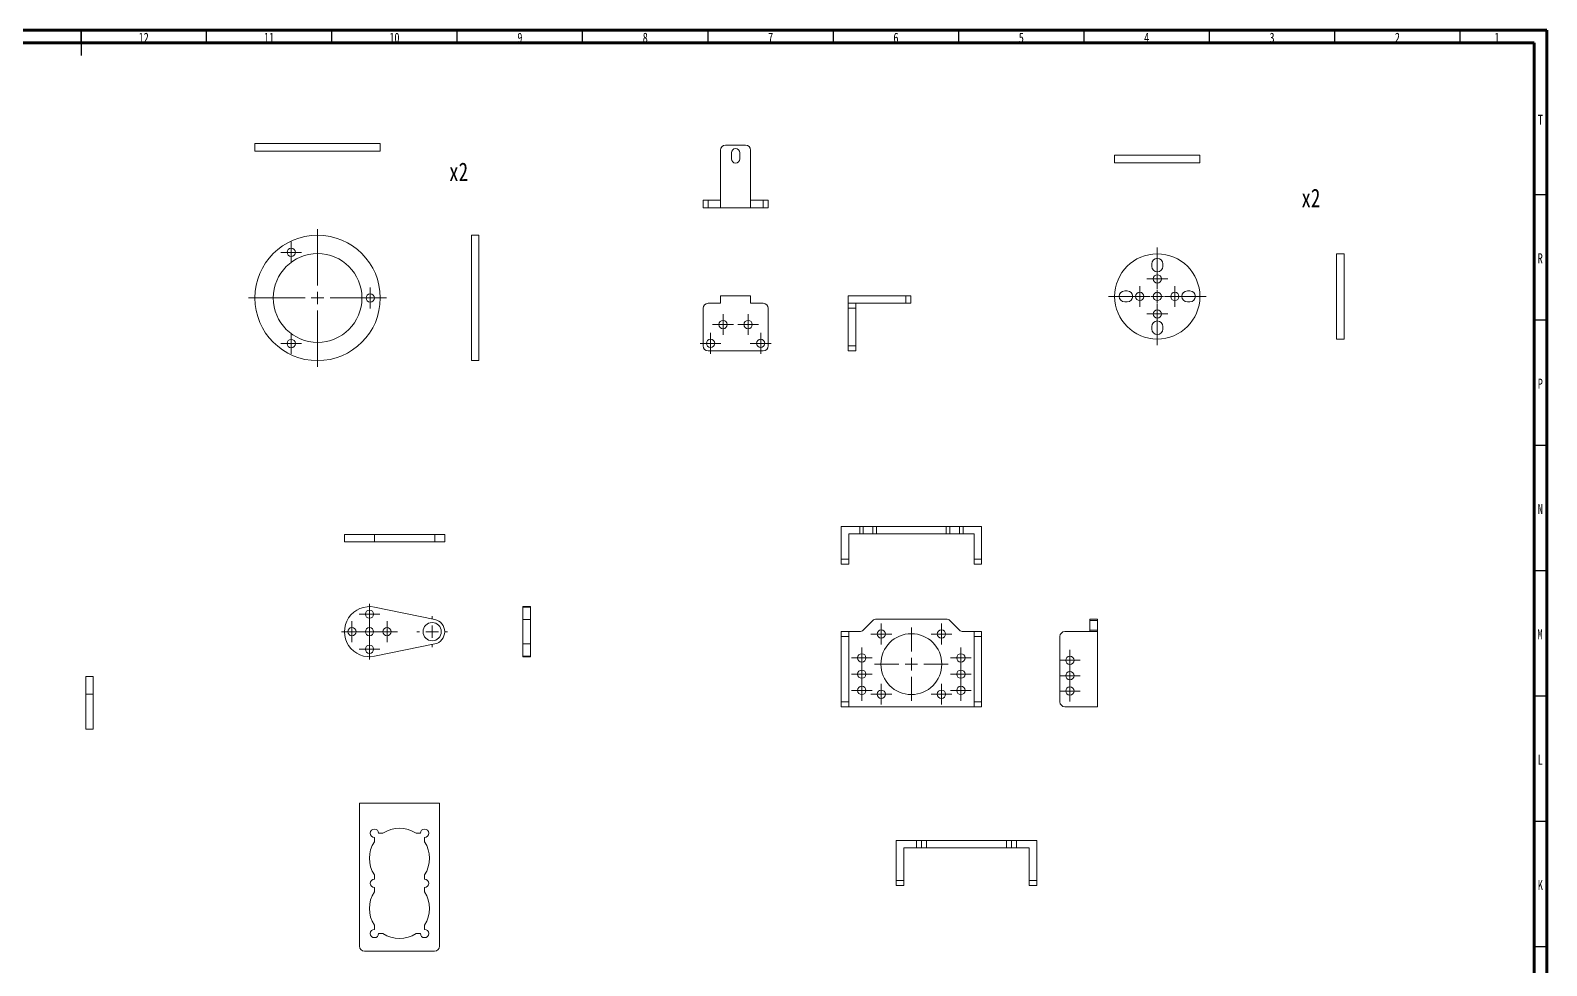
# Model space of a CAD drawing. Header units: millimetres. Extents: x 15 to 1184, y 5 to 836.
# Drawn here: x 579 to 1184, y 463 to 836 of the extents above; entities that cross this region are included whole.
import ezdxf

# ---------------------------------------------------------------- set-up
doc = ezdxf.new("R2010")
doc.units = ezdxf.units.MM
doc.styles.add('SLDTEXTSTYLE0', font='TXT', dxfattribs={"width": 0.75})

# ---------------------------------------------------------------- blocks, each defined once
blk = doc.blocks.new('SW_CENTERMARKSYMBOL_27')
at = {"color": 0, "linetype": 'Continuous', "lineweight": 0}
for p, q in [((-2.5, 0), (-4.15, 0)), ((0, 0), (-2.5, 0)), ((0, 2.5), (0, 4.15)), ((0, 0), (0, 2.5)), ((0, 0), (0, -2.5)), ((0, 0), (2.5, 0)), ((2.5, 0), (4.15, 0)), ((0, -2.5), (0, -4.15))]:
    blk.add_line(p, q, dxfattribs=at)
blk = doc.blocks.new('SW_CENTERMARKSYMBOL_28')
at = {"color": 0, "linetype": 'Continuous', "lineweight": 0}
for p, q in [((0, 5), (0, 27.5)), ((-5, 0), (-27.5, 0)), ((0, 0), (-2.5, 0)), ((0, 0), (0, 2.5)), ((0, 0), (0, -2.5)), ((0, 0), (2.5, 0)), ((5, 0), (27.5, 0)), ((0, -5), (0, -27.5))]:
    blk.add_line(p, q, dxfattribs=at)
blk = doc.blocks.new('SW_CENTERMARKSYMBOL_29')
at = {"color": 0, "linetype": 'Continuous', "lineweight": 0}
for p, q in [((-2.5, 0), (-4.15, 0)), ((0, 0), (-2.5, 0)), ((0, 2.5), (0, 4.15)), ((0, 0), (0, 2.5)), ((0, 0), (0, -2.5)), ((0, 0), (2.5, 0)), ((2.5, 0), (4.15, 0)), ((0, -2.5), (0, -4.15))]:
    blk.add_line(p, q, dxfattribs=at)
blk = doc.blocks.new('SW_CENTERMARKSYMBOL_30')
at = {"color": 0, "linetype": 'Continuous', "lineweight": 0}
for p, q in [((-2.5, 0), (-4.15, 0)), ((0, 0), (-2.5, 0)), ((0, 2.5), (0, 4.15)), ((0, 0), (0, 2.5)), ((0, 0), (0, -2.5)), ((0, 0), (2.5, 0)), ((2.5, 0), (4.15, 0)), ((0, -2.5), (0, -4.15))]:
    blk.add_line(p, q, dxfattribs=at)
blk = doc.blocks.new('SW_CENTERMARKSYMBOL_31')
at = {"color": 0, "linetype": 'Continuous', "lineweight": 0}
for p, q in [((-2.5, 0), (-4.15, 0)), ((0, 0), (-2.5, 0)), ((0, 2.5), (0, 4.15)), ((0, 0), (0, 2.5)), ((0, 0), (0, -2.5)), ((0, 0), (2.5, 0)), ((2.5, 0), (4.15, 0)), ((0, -2.5), (0, -4.15))]:
    blk.add_line(p, q, dxfattribs=at)
blk = doc.blocks.new('SW_CENTERMARKSYMBOL_32')
at = {"color": 0, "linetype": 'Continuous', "lineweight": 0}
for p, q in [((-2.5, 0), (-4.15, 0)), ((0, 0), (-2.5, 0)), ((0, 2.5), (0, 4.15)), ((0, 0), (0, 2.5)), ((0, 0), (0, -2.5)), ((0, 0), (2.5, 0)), ((2.5, 0), (4.15, 0)), ((0, -2.5), (0, -4.15))]:
    blk.add_line(p, q, dxfattribs=at)
blk = doc.blocks.new('SW_CENTERMARKSYMBOL_33')
at = {"color": 0, "linetype": 'Continuous', "lineweight": 0}
for p, q in [((-2.5, 0), (-4.15, 0)), ((0, 0), (-2.5, 0)), ((0, 2.5), (0, 4.15)), ((0, 0), (0, 2.5)), ((0, 0), (0, -2.5)), ((0, 0), (2.5, 0)), ((2.5, 0), (4.15, 0)), ((0, -2.5), (0, -4.15))]:
    blk.add_line(p, q, dxfattribs=at)
blk = doc.blocks.new('SW_CENTERMARKSYMBOL_34')
at = {"color": 0, "linetype": 'Continuous', "lineweight": 0}
for p, q in [((-2.5, 0), (-4.15, 0)), ((0, 0), (-2.5, 0)), ((0, 2.5), (0, 4.15)), ((0, 0), (0, 2.5)), ((0, 0), (0, -2.5)), ((0, 0), (2.5, 0)), ((2.5, 0), (4.15, 0)), ((0, -2.5), (0, -4.15))]:
    blk.add_line(p, q, dxfattribs=at)
blk = doc.blocks.new('SW_CENTERMARKSYMBOL_37')
at = {"color": 0, "linetype": 'Continuous', "lineweight": 0}
for p, q in [((0, 5), (0, 6.15)), ((-5, 0), (-6.15, 0)), ((0, 0), (-2.5, 0)), ((0, 0), (0, 2.5)), ((0, 0), (0, -2.5)), ((0, 0), (2.5, 0)), ((5, 0), (6.15, 0)), ((0, -5), (0, -6.15))]:
    blk.add_line(p, q, dxfattribs=at)
blk = doc.blocks.new('SW_CENTERMARKSYMBOL_38')
at = {"color": 0, "linetype": 'Continuous', "lineweight": 0}
for p, q in [((-2.5, 0), (-4.15, 0)), ((0, 0), (-2.5, 0)), ((0, 2.5), (0, 4.15)), ((0, 0), (0, 2.5)), ((0, 0), (0, -2.5)), ((0, 0), (2.5, 0)), ((2.5, 0), (4.15, 0)), ((0, -2.5), (0, -4.15))]:
    blk.add_line(p, q, dxfattribs=at)
blk = doc.blocks.new('SW_CENTERMARKSYMBOL_39')
at = {"color": 0, "linetype": 'Continuous', "lineweight": 0}
for p, q in [((-2.5, 0), (-4.15, 0)), ((0, 0), (-2.5, 0)), ((0, 2.5), (0, 4.15)), ((0, 0), (0, 2.5)), ((0, 0), (0, -2.5)), ((0, 0), (2.5, 0)), ((2.5, 0), (4.15, 0)), ((0, -2.5), (0, -4.15))]:
    blk.add_line(p, q, dxfattribs=at)
blk = doc.blocks.new('SW_CENTERMARKSYMBOL_40')
at = {"color": 0, "linetype": 'Continuous', "lineweight": 0}
for p, q in [((-2.5, 0), (-4.15, 0)), ((0, 0), (-2.5, 0)), ((0, 2.5), (0, 4.15)), ((0, 0), (0, 2.5)), ((0, 0), (0, -2.5)), ((0, 0), (2.5, 0)), ((2.5, 0), (4.15, 0)), ((0, -2.5), (0, -4.15))]:
    blk.add_line(p, q, dxfattribs=at)
blk = doc.blocks.new('SW_CENTERMARKSYMBOL_41')
at = {"color": 0, "linetype": 'Continuous', "lineweight": 0}
for p, q in [((-2.5, 0), (-4.15, 0)), ((0, 0), (-2.5, 0)), ((0, 2.5), (0, 4.15)), ((0, 0), (0, 2.5)), ((0, 0), (0, -2.5)), ((0, 0), (2.5, 0)), ((2.5, 0), (4.15, 0)), ((0, -2.5), (0, -4.15))]:
    blk.add_line(p, q, dxfattribs=at)
blk = doc.blocks.new('SW_CENTERMARKSYMBOL_42')
at = {"color": 0, "linetype": 'Continuous', "lineweight": 0}
for p, q in [((-2.5, 0), (-4.15, 0)), ((0, 0), (-2.5, 0)), ((0, 2.5), (0, 4.15)), ((0, 0), (0, 2.5)), ((0, 0), (0, -2.5)), ((0, 0), (2.5, 0)), ((2.5, 0), (4.15, 0)), ((0, -2.5), (0, -4.15))]:
    blk.add_line(p, q, dxfattribs=at)
blk = doc.blocks.new('SW_CENTERMARKSYMBOL_43')
at = {"color": 0, "linetype": 'Continuous', "lineweight": 0}
for p, q in [((-2.5, 0), (-4.15, 0)), ((0, 0), (-2.5, 0)), ((0, 2.5), (0, 4.15)), ((0, 0), (0, 2.5)), ((0, 0), (0, -2.5)), ((0, 0), (2.5, 0)), ((2.5, 0), (4.15, 0)), ((0, -2.5), (0, -4.15))]:
    blk.add_line(p, q, dxfattribs=at)
blk = doc.blocks.new('SW_CENTERMARKSYMBOL_44')
at = {"color": 0, "linetype": 'Continuous', "lineweight": 0}
for p, q in [((-2.5, 0), (-4.15, 0)), ((0, 0), (-2.5, 0)), ((0, 2.5), (0, 4.15)), ((0, 0), (0, 2.5)), ((0, 0), (0, -2.5)), ((0, 0), (2.5, 0)), ((2.5, 0), (4.15, 0)), ((0, -2.5), (0, -4.15))]:
    blk.add_line(p, q, dxfattribs=at)
blk = doc.blocks.new('SW_CENTERMARKSYMBOL_45')
at = {"color": 0, "linetype": 'Continuous', "lineweight": 0}
for p, q in [((-2.5, 0), (-4.15, 0)), ((0, 0), (-2.5, 0)), ((0, 2.5), (0, 4.15)), ((0, 0), (0, 2.5)), ((0, 0), (0, -2.5)), ((0, 0), (2.5, 0)), ((2.5, 0), (4.15, 0)), ((0, -2.5), (0, -4.15))]:
    blk.add_line(p, q, dxfattribs=at)
blk = doc.blocks.new('SW_CENTERMARKSYMBOL_46')
at = {"color": 0, "linetype": 'Continuous', "lineweight": 0}
for p, q in [((-2.5, 0), (-4.15, 0)), ((0, 0), (-2.5, 0)), ((0, 2.5), (0, 4.15)), ((0, 0), (0, 2.5)), ((0, 0), (0, -2.5)), ((0, 0), (2.5, 0)), ((2.5, 0), (4.15, 0)), ((0, -2.5), (0, -4.15))]:
    blk.add_line(p, q, dxfattribs=at)
blk = doc.blocks.new('SW_CENTERMARKSYMBOL_47')
at = {"color": 0, "linetype": 'Continuous', "lineweight": 0}
for p, q in [((-2.5, 0), (-4.15, 0)), ((0, 0), (-2.5, 0)), ((0, 2.5), (0, 4.15)), ((0, 0), (0, 2.5)), ((0, 0), (0, -2.5)), ((0, 0), (2.5, 0)), ((2.5, 0), (4.15, 0)), ((0, -2.5), (0, -4.15))]:
    blk.add_line(p, q, dxfattribs=at)
blk = doc.blocks.new('SW_CENTERMARKSYMBOL_48')
at = {"color": 0, "linetype": 'Continuous', "lineweight": 0}
for p, q in [((-2.5, 0), (-4.15, 0)), ((0, 0), (-2.5, 0)), ((0, 2.5), (0, 4.15)), ((0, 0), (0, 2.5)), ((0, 0), (0, -2.5)), ((0, 0), (2.5, 0)), ((2.5, 0), (4.15, 0)), ((0, -2.5), (0, -4.15))]:
    blk.add_line(p, q, dxfattribs=at)
blk = doc.blocks.new('SW_CENTERMARKSYMBOL_49')
at = {"color": 0, "linetype": 'Continuous', "lineweight": 0}
for p, q in [((-2.5, 0), (-4.15, 0)), ((0, 0), (-2.5, 0)), ((0, 2.5), (0, 4.15)), ((0, 0), (0, 2.5)), ((0, 0), (0, -2.5)), ((0, 0), (2.5, 0)), ((2.5, 0), (4.15, 0)), ((0, -2.5), (0, -4.15))]:
    blk.add_line(p, q, dxfattribs=at)
blk = doc.blocks.new('SW_CENTERMARKSYMBOL_50')
at = {"color": 0, "linetype": 'Continuous', "lineweight": 0}
for p, q in [((-2.5, 0), (-4.15, 0)), ((0, 0), (-2.5, 0)), ((0, 2.5), (0, 4.15)), ((0, 0), (0, 2.5)), ((0, 0), (0, -2.5)), ((0, 0), (2.5, 0)), ((2.5, 0), (4.15, 0)), ((0, -2.5), (0, -4.15))]:
    blk.add_line(p, q, dxfattribs=at)
blk = doc.blocks.new('SW_CENTERMARKSYMBOL_51')
at = {"color": 0, "linetype": 'Continuous', "lineweight": 0}
for p, q in [((-2.5, 0), (-4.15, 0)), ((0, 0), (-2.5, 0)), ((0, 2.5), (0, 4.15)), ((0, 0), (0, 2.5)), ((0, 0), (0, -2.5)), ((0, 0), (2.5, 0)), ((2.5, 0), (4.15, 0)), ((0, -2.5), (0, -4.15))]:
    blk.add_line(p, q, dxfattribs=at)
blk = doc.blocks.new('SW_CENTERMARKSYMBOL_52')
at = {"color": 0, "linetype": 'Continuous', "lineweight": 0}
for p, q in [((-2.5, 0), (-4.15, 0)), ((0, 0), (-2.5, 0)), ((0, 2.5), (0, 4.15)), ((0, 0), (0, 2.5)), ((0, 0), (0, -2.5)), ((0, 0), (2.5, 0)), ((2.5, 0), (4.15, 0)), ((0, -2.5), (0, -4.15))]:
    blk.add_line(p, q, dxfattribs=at)
blk = doc.blocks.new('SW_CENTERMARKSYMBOL_53')
at = {"color": 0, "linetype": 'Continuous', "lineweight": 0}
for p, q in [((0, 5), (0, 14.65)), ((-5, 0), (-14.65, 0)), ((0, 0), (-2.5, 0)), ((0, 0), (0, 2.5)), ((0, 0), (0, -2.5)), ((0, 0), (2.5, 0)), ((5, 0), (14.65, 0)), ((0, -5), (0, -14.65))]:
    blk.add_line(p, q, dxfattribs=at)
blk = doc.blocks.new('SW_CENTERMARKSYMBOL_54')
at = {"color": 0, "linetype": 'Continuous', "lineweight": 0}
for p, q in [((-2.5, 0), (-4.15, 0)), ((0, 0), (-2.5, 0)), ((0, 2.5), (0, 4.15)), ((0, 0), (0, 2.5)), ((0, 0), (0, -2.5)), ((0, 0), (2.5, 0)), ((2.5, 0), (4.15, 0)), ((0, -2.5), (0, -4.15))]:
    blk.add_line(p, q, dxfattribs=at)
blk = doc.blocks.new('SW_CENTERMARKSYMBOL_55')
at = {"color": 0, "linetype": 'Continuous', "lineweight": 0}
for p, q in [((-2.5, 0), (-4.15, 0)), ((0, 0), (-2.5, 0)), ((0, 2.5), (0, 4.15)), ((0, 0), (0, 2.5)), ((0, 0), (0, -2.5)), ((0, 0), (2.5, 0)), ((2.5, 0), (4.15, 0)), ((0, -2.5), (0, -4.15))]:
    blk.add_line(p, q, dxfattribs=at)
blk = doc.blocks.new('SW_CENTERMARKSYMBOL_56')
at = {"color": 0, "linetype": 'Continuous', "lineweight": 0}
for p, q in [((-2.5, 0), (-4.15, 0)), ((0, 0), (-2.5, 0)), ((0, 2.5), (0, 4.15)), ((0, 0), (0, 2.5)), ((0, 0), (0, -2.5)), ((0, 0), (2.5, 0)), ((2.5, 0), (4.15, 0)), ((0, -2.5), (0, -4.15))]:
    blk.add_line(p, q, dxfattribs=at)
blk = doc.blocks.new('SW_CENTERMARKSYMBOL_103')
at = {"color": 0, "linetype": 'Continuous', "lineweight": 0}
for p, q in [((0, 5), (0, 19.5)), ((-5, 0), (-19.5, 0)), ((0, 0), (-2.5, 0)), ((0, 0), (0, 2.5)), ((0, 0), (0, -2.5)), ((0, 0), (2.5, 0)), ((5, 0), (19.5, 0)), ((0, -5), (0, -19.5))]:
    blk.add_line(p, q, dxfattribs=at)
blk = doc.blocks.new('SW_CENTERMARKSYMBOL_104')
at = {"color": 0, "linetype": 'Continuous', "lineweight": 0}
for p, q in [((-2.5, 0), (-4.15, 0)), ((0, 0), (-2.5, 0)), ((0, 2.5), (0, 4.15)), ((0, 0), (0, 2.5)), ((0, 0), (0, -2.5)), ((0, 0), (2.5, 0)), ((2.5, 0), (4.15, 0)), ((0, -2.5), (0, -4.15))]:
    blk.add_line(p, q, dxfattribs=at)
blk = doc.blocks.new('SW_CENTERMARKSYMBOL_105')
at = {"color": 0, "linetype": 'Continuous', "lineweight": 0}
for p, q in [((-2.5, 0), (-4.15, 0)), ((0, 0), (-2.5, 0)), ((0, 2.5), (0, 4.15)), ((0, 0), (0, 2.5)), ((0, 0), (0, -2.5)), ((0, 0), (2.5, 0)), ((2.5, 0), (4.15, 0)), ((0, -2.5), (0, -4.15))]:
    blk.add_line(p, q, dxfattribs=at)
blk = doc.blocks.new('SW_CENTERMARKSYMBOL_106')
at = {"color": 0, "linetype": 'Continuous', "lineweight": 0}
for p, q in [((-2.5, 0), (-4.15, 0)), ((0, 0), (-2.5, 0)), ((0, 2.5), (0, 4.15)), ((0, 0), (0, 2.5)), ((0, 0), (0, -2.5)), ((0, 0), (2.5, 0)), ((2.5, 0), (4.15, 0)), ((0, -2.5), (0, -4.15))]:
    blk.add_line(p, q, dxfattribs=at)
blk = doc.blocks.new('SW_CENTERMARKSYMBOL_107')
at = {"color": 0, "linetype": 'Continuous', "lineweight": 0}
for p, q in [((-2.5, 0), (-4.15, 0)), ((0, 0), (-2.5, 0)), ((0, 2.5), (0, 4.15)), ((0, 0), (0, 2.5)), ((0, 0), (0, -2.5)), ((0, 0), (2.5, 0)), ((2.5, 0), (4.15, 0)), ((0, -2.5), (0, -4.15))]:
    blk.add_line(p, q, dxfattribs=at)

msp = doc.modelspace()

# ---------------------------------------------------------------- linework, layer by layer
at = {"color": 7, "linetype": 'Continuous', "lineweight": 60}
for p, q in [((15, 836), (1184, 836)), ((1184, 836), (1184, 5)), ((20, 831), (1179, 831)), ((1179, 831), (1179, 10))]:
    msp.add_line(p, q, dxfattribs=at)
at = {"color": 7, "linetype": 'Continuous', "lineweight": 30}
for p, q in [((599.5, 831), (599.5, 836)), ((599.5, 836), (599.5, 826)), ((649.5, 831), (649.5, 836)), ((699.5, 831), (699.5, 836)), ((749.5, 831), (749.5, 836)), ((799.5, 831), (799.5, 836)), ((849.5, 831), (849.5, 836)), ((899.5, 831), (899.5, 836)), ((949.5, 831), (949.5, 836)), ((999.5, 831), (999.5, 836)), ((1049.5, 831), (1049.5, 836)), ((1099.5, 831), (1099.5, 836)), ((1149.5, 831), (1149.5, 836)), ((1179, 770.5), (1184, 770.5)), ((1179, 720.5), (1184, 720.5)), ((1179, 670.5), (1184, 670.5)), ((1179, 620.5), (1184, 620.5)), ((1179, 570.5), (1184, 570.5)), ((1179, 520.5), (1184, 520.5)), ((1179, 470.5), (1184, 470.5))]:
    msp.add_line(p, q, dxfattribs=at)
at = {"color": 7, "linetype": 'Continuous', "lineweight": 15}
for p, q in [((668.77, 790.84), (668.77, 787.84)), ((718.77, 790.84), (668.77, 790.84)), ((718.77, 787.84), (668.77, 787.84)), ((718.77, 787.84), (718.77, 790.84)), ((854.5, 765.19), (854.5, 788.19)), ((856.5, 790.19), (864.5, 790.19)), ((858.85, 787.19), (858.85, 784.69)), ((862.15, 787.19), (862.15, 784.69)), ((866.5, 765.19), (866.5, 788.19)), ((1011.69, 786.17), (1011.69, 783.17)), ((1045.69, 786.17), (1011.69, 786.17)), ((1045.69, 783.17), (1011.69, 783.17)), ((1045.69, 783.17), (1045.69, 786.17)), ((847.5, 765.19), (847.5, 768.19)), ((847.5, 768.19), (849.5, 768.19)), ((849.5, 768.19), (849.5, 765.19)), ((854.5, 768.19), (849.5, 768.19)), ((871.5, 768.19), (866.5, 768.19)), ((871.5, 765.19), (871.5, 768.19)), ((871.5, 768.19), (873.5, 768.19)), ((873.5, 768.19), (873.5, 765.19)), ((849.5, 765.19), (847.5, 765.19)), ((854.5, 765.19), (849.5, 765.19)), ((854.5, 765.19), (866.5, 765.19)), ((871.5, 765.19), (866.5, 765.19)), ((873.5, 765.19), (871.5, 765.19)), ((758.12, 754.25), (755.12, 754.25)), ((755.12, 729.25), (755.12, 754.25)), ((758.12, 729.25), (758.12, 754.25)), ((1103.21, 746.86), (1100.21, 746.86)), ((1100.21, 729.86), (1100.21, 746.86)), ((1103.21, 729.86), (1103.21, 746.86)), ((1026.49, 742.86), (1026.49, 741.86)), ((1030.89, 742.86), (1030.89, 741.86)), ((1015.69, 732.06), (1016.69, 732.06)), ((1040.69, 732.06), (1041.69, 732.06)), ((755.12, 704.25), (755.12, 729.25)), ((758.12, 704.25), (758.12, 729.25)), ((854.5, 727.13), (849.5, 727.13)), ((854.5, 727.13), (854.5, 730.13)), ((854.5, 730.13), (866.5, 730.13)), ((866.5, 727.13), (866.5, 730.13)), ((871.5, 727.13), (866.5, 727.13)), ((905.42, 730.13), (928.42, 730.13)), ((905.42, 727.13), (905.42, 730.13)), ((905.42, 727.13), (908.42, 727.13)), ((905.42, 725.13), (905.42, 727.13)), ((908.42, 727.13), (908.42, 725.13)), ((928.42, 727.13), (908.42, 727.13)), ((928.42, 727.13), (928.42, 730.13)), ((928.42, 730.13), (930.42, 730.13)), ((930.42, 727.13), (928.42, 727.13)), ((930.42, 730.13), (930.42, 727.13)), ((1016.69, 727.66), (1015.69, 727.66)), ((1040.69, 727.66), (1041.69, 727.66)), ((1100.21, 712.86), (1100.21, 729.86)), ((1103.21, 712.86), (1103.21, 729.86)), ((847.5, 725.13), (847.5, 710.13)), ((873.5, 725.13), (873.5, 710.13)), ((905.42, 725.13), (905.42, 710.13)), ((908.42, 725.13), (905.42, 725.13)), ((908.42, 725.13), (908.42, 710.13)), ((1026.49, 716.86), (1026.49, 717.86)), ((1030.89, 716.86), (1030.89, 717.86)), ((849.5, 708.13), (871.5, 708.13)), ((905.42, 710.13), (908.42, 710.13)), ((905.42, 708.13), (905.42, 710.13)), ((908.42, 708.13), (905.42, 708.13)), ((908.42, 710.13), (908.42, 708.13)), ((1100.21, 712.86), (1103.21, 712.86)), ((755.12, 704.25), (758.12, 704.25)), ((902.6, 625.12), (902.6, 638.12)), ((902.6, 638.12), (909.99, 638.12)), ((905.6, 625.12), (905.6, 635.12)), ((905.6, 635.12), (909.99, 635.12)), ((909.99, 635.12), (909.99, 638.12)), ((909.99, 638.12), (911.41, 638.12)), ((911.41, 635.12), (909.99, 635.12)), ((911.41, 638.12), (911.41, 635.12)), ((911.41, 638.12), (915.24, 638.12)), ((911.41, 635.12), (915.24, 635.12)), ((915.24, 635.12), (915.24, 638.12)), ((915.24, 638.12), (916.65, 638.12)), ((916.65, 635.12), (915.24, 635.12)), ((916.65, 638.12), (916.65, 635.12)), ((944.54, 638.12), (916.65, 638.12)), ((944.54, 635.12), (916.65, 635.12)), ((944.54, 635.12), (944.54, 638.12)), ((944.54, 638.12), (945.96, 638.12)), ((945.96, 635.12), (944.54, 635.12)), ((945.96, 638.12), (945.96, 635.12)), ((949.79, 638.12), (945.96, 638.12)), ((949.79, 635.12), (945.96, 635.12)), ((949.79, 635.12), (949.79, 638.12)), ((949.79, 638.12), (951.2, 638.12)), ((951.2, 635.12), (949.79, 635.12)), ((951.2, 638.12), (951.2, 635.12)), ((951.2, 638.12), (958.6, 638.12)), ((951.2, 635.12), (955.6, 635.12)), ((955.6, 625.12), (955.6, 635.12)), ((958.6, 625.12), (958.6, 638.12)), ((704.47, 634.93), (704.47, 631.93)), ((716.47, 634.93), (704.47, 634.93)), ((716.47, 631.93), (704.47, 631.93)), ((716.47, 631.93), (716.47, 634.93)), ((716.47, 634.93), (740.47, 634.93)), ((716.47, 631.93), (740.47, 631.93)), ((740.47, 631.93), (740.47, 634.93)), ((744.47, 634.93), (740.47, 634.93)), ((744.47, 631.93), (740.47, 631.93)), ((744.47, 631.93), (744.47, 634.93)), ((902.6, 625.12), (905.6, 625.12)), ((902.6, 623.12), (902.6, 625.12)), ((905.6, 623.12), (902.6, 623.12)), ((905.6, 625.12), (905.6, 623.12)), ((955.6, 625.12), (958.6, 625.12)), ((955.6, 623.12), (955.6, 625.12)), ((958.6, 623.12), (955.6, 623.12)), ((958.6, 625.12), (958.6, 623.12)), ((716.47, 605.93), (740.47, 601.03)), ((778.65, 606.13), (775.65, 606.13)), ((775.65, 605.93), (775.65, 606.13)), ((775.65, 605.93), (778.65, 605.93)), ((775.65, 605.93), (775.65, 601.03)), ((778.65, 605.93), (778.65, 606.13)), ((778.65, 605.93), (778.65, 601.03)), ((775.65, 591.23), (775.65, 601.03)), ((775.65, 601.03), (778.65, 601.03)), ((778.65, 591.23), (778.65, 601.03)), ((911.41, 596.77), (915.24, 600.6)), ((944.54, 601.19), (916.65, 601.19)), ((949.79, 596.77), (945.96, 600.6)), ((1001.84, 601.19), (1004.84, 601.19)), ((1001.84, 600.6), (1001.84, 601.19)), ((1004.84, 600.6), (1001.84, 600.6)), ((1001.84, 596.77), (1001.84, 600.6)), ((1004.84, 601.19), (1004.84, 600.6)), ((1004.84, 596.77), (1004.84, 600.6)), ((902.6, 596.19), (905.6, 596.19)), ((902.6, 594.19), (902.6, 596.19)), ((905.6, 594.19), (902.6, 594.19)), ((902.6, 594.19), (902.6, 568.19)), ((905.6, 596.19), (905.6, 594.19)), ((905.6, 596.19), (909.99, 596.19)), ((905.6, 594.19), (905.6, 568.19)), ((951.2, 596.19), (955.6, 596.19)), ((955.6, 596.19), (958.6, 596.19)), ((955.6, 594.19), (955.6, 596.19)), ((958.6, 594.19), (955.6, 594.19)), ((955.6, 594.19), (955.6, 568.19)), ((958.6, 596.19), (958.6, 594.19)), ((958.6, 568.19), (958.6, 594.19)), ((989.84, 568.19), (989.84, 594.19)), ((991.84, 596.19), (1004.84, 596.19)), ((1001.84, 596.77), (1004.84, 596.77)), ((1001.84, 596.19), (1001.84, 596.77)), ((1004.84, 596.77), (1004.84, 596.19)), ((1004.84, 566.19), (1004.84, 596.19)), ((716.47, 586.33), (740.47, 591.23)), ((775.65, 591.23), (778.65, 591.23)), ((775.65, 586.33), (775.65, 591.23)), ((778.65, 586.33), (778.65, 591.23)), ((775.65, 586.33), (778.65, 586.33)), ((775.65, 586.13), (775.65, 586.33)), ((775.65, 586.13), (778.65, 586.13)), ((778.65, 586.13), (778.65, 586.33)), ((604.32, 578.23), (601.32, 578.23)), ((601.32, 557.22), (601.32, 571.22)), ((601.32, 571.22), (604.32, 571.22)), ((604.32, 557.22), (604.32, 571.22)), ((902.6, 568.19), (905.6, 568.19)), ((902.6, 566.19), (902.6, 568.19)), ((905.6, 566.19), (902.6, 566.19)), ((905.6, 568.19), (905.6, 566.19)), ((905.6, 566.19), (955.6, 566.19)), ((955.6, 568.19), (958.6, 568.19)), ((955.6, 566.19), (955.6, 568.19)), ((958.6, 566.19), (955.6, 566.19)), ((958.6, 568.19), (958.6, 566.19)), ((991.84, 566.19), (1004.84, 566.19)), ((601.32, 557.22), (604.32, 557.22)), ((710.44, 470.74), (710.44, 527.74)), ((742.44, 527.74), (710.44, 527.74)), ((742.44, 470.74), (742.44, 527.74)), ((716.44, 512.38), (716.44, 514.09)), ((718.09, 515.74), (719.8, 515.74)), ((733.07, 515.74), (734.79, 515.74)), ((736.44, 512.38), (736.44, 514.09)), ((924.6, 496.9), (924.6, 512.9)), ((924.6, 512.9), (932.6, 512.9)), ((927.6, 496.9), (927.6, 509.9)), ((927.6, 509.9), (932.6, 509.9)), ((932.6, 509.9), (932.6, 512.9)), ((932.6, 512.9), (934.6, 512.9)), ((934.6, 509.9), (932.6, 509.9)), ((934.6, 509.9), (934.6, 512.9)), ((934.6, 512.9), (936.6, 512.9)), ((936.6, 509.9), (934.6, 509.9)), ((936.6, 512.9), (936.6, 509.9)), ((936.6, 512.9), (968.6, 512.9)), ((936.6, 509.9), (968.6, 509.9)), ((968.6, 509.9), (968.6, 512.9)), ((968.6, 512.9), (970.6, 512.9)), ((970.6, 509.9), (968.6, 509.9)), ((970.6, 512.9), (970.6, 509.9)), ((970.6, 512.9), (972.6, 512.9)), ((972.6, 509.9), (970.6, 509.9)), ((972.6, 512.9), (972.6, 509.9)), ((972.6, 512.9), (980.6, 512.9)), ((972.6, 509.9), (977.6, 509.9)), ((977.6, 496.9), (977.6, 509.9)), ((980.6, 496.9), (980.6, 512.9)), ((716.44, 497.39), (716.44, 499.11)), ((736.44, 497.39), (736.44, 499.11)), ((924.6, 496.9), (927.6, 496.9)), ((924.6, 494.9), (924.6, 496.9)), ((927.6, 496.9), (927.6, 494.9)), ((977.6, 496.9), (980.6, 496.9)), ((977.6, 494.9), (977.6, 496.9)), ((980.6, 496.9), (980.6, 494.9)), ((716.44, 494.09), (716.44, 492.38)), ((736.44, 492.38), (736.44, 494.09)), ((927.6, 494.9), (924.6, 494.9)), ((980.6, 494.9), (977.6, 494.9)), ((716.44, 479.11), (716.44, 477.39)), ((736.44, 477.39), (736.44, 479.11)), ((719.8, 475.74), (718.09, 475.74)), ((733.07, 475.74), (734.79, 475.74)), ((740.44, 468.74), (712.44, 468.74))]:
    msp.add_line(p, q, dxfattribs=at)
for centre, radius in [((693.77, 729.25), 25), ((693.77, 729.25), 17.7), ((683.27, 747.43), 1.65), ((1028.69, 729.86), 17), ((1028.69, 736.86), 1.65), ((714.77, 729.25), 1.65), ((1021.69, 729.86), 1.65), ((1028.69, 729.86), 1.65), ((1035.69, 729.86), 1.65), ((855.5, 718.63), 1.65), ((865.5, 718.63), 1.65), ((1028.69, 722.86), 1.65), ((683.27, 711.06), 1.65), ((850.5, 711.13), 1.65), ((870.5, 711.13), 1.65), ((714.47, 603.13), 1.65), ((739.47, 596.13), 3.65), ((707.47, 596.13), 1.65), ((714.47, 596.13), 1.65), ((721.47, 596.13), 1.65), ((918.6, 595.19), 1.65), ((930.6, 583.19), 12.15), ((942.6, 595.19), 1.65), ((714.47, 589.13), 1.65), ((910.82, 585.69), 1.65), ((950.37, 585.69), 1.65), ((910.82, 579.19), 1.65), ((950.37, 579.19), 1.65), ((993.84, 584.71), 1.65), ((993.84, 578.59), 1.65), ((910.82, 572.69), 1.65), ((918.6, 571.19), 1.65), ((942.6, 571.19), 1.65), ((950.37, 572.69), 1.65), ((993.84, 572.46), 1.65)]:
    msp.add_circle(centre, radius, dxfattribs=at)
for centre, radius, start, end in [((856.5, 788.19), 2, 90, 180), ((860.5, 787.19), 1.65, 0, 180), ((864.5, 788.19), 2, 0, 90), ((860.5, 784.69), 1.65, 180, 0), ((1028.69, 742.86), 2.2, 0, 180), ((1028.69, 741.86), 2.2, 180, 0), ((1015.69, 729.86), 2.2, 90, 270), ((1016.69, 729.86), 2.2, 270, 90), ((1040.69, 729.86), 2.2, 90, 270), ((1041.69, 729.86), 2.2, 270, 90), ((849.5, 725.13), 2, 90, 180), ((871.5, 725.13), 2, 0, 90), ((1028.69, 717.86), 2.2, 0, 180), ((1028.69, 716.86), 2.2, 180, 0), ((849.5, 710.13), 2, 180, 270), ((871.5, 710.13), 2, 270, 0), ((714.47, 596.13), 10, 78.46304, 281.53696), ((739.47, 596.13), 5, 281.53696, 78.46304), ((916.65, 599.19), 2, 90, 135), ((944.54, 599.19), 2, 45, 90), ((909.99, 598.19), 2, 270, 315), ((951.2, 598.19), 2, 225, 270), ((991.84, 594.19), 2, 90, 180), ((991.84, 568.19), 2, 180, 270), ((716.44, 515.74), 1.65, 0, 270), ((726.44, 505.74), 12, 56.44269, 123.55731), ((736.44, 515.74), 1.65, 270, 180), ((726.44, 505.74), 12, 146.44269, 213.55731), ((726.44, 505.74), 12, 326.44269, 33.55731), ((716.44, 495.74), 1.65, 90, 270), ((736.44, 495.74), 1.65, 270, 90), ((726.44, 485.74), 12, 146.44269, 213.55731), ((726.44, 485.74), 12, 326.44269, 33.55731), ((716.44, 475.74), 1.65, 90, 0), ((726.44, 485.74), 12, 236.44269, 303.55731), ((736.44, 475.74), 1.65, 180, 90), ((712.44, 470.74), 2, 180, 270), ((740.44, 470.74), 2, 270, 0)]:
    msp.add_arc(centre, radius, start, end, dxfattribs=at)
for points in [[(601.32, 578.2), (601.32, 578.2), (601.32, 578.2), (601.32, 577.92), (601.32, 577.41), (601.32, 576.65), (601.32, 575.66), (601.32, 574.42), (601.32, 572.96), (601.32, 571.8), (601.32, 571.22)], [(604.32, 578.2), (604.32, 578.2), (604.32, 578.2), (604.32, 577.92), (604.32, 577.41), (604.32, 576.65), (604.32, 575.66), (604.32, 574.42), (604.32, 572.96), (604.32, 571.8), (604.32, 571.22)]]:
    msp.add_open_spline(points, degree=3, knots=[0, 0, 0, 0, 0.088191, 0.216298, 0.344797, 0.473885, 0.60376, 0.734612, 0.866631, 1, 1, 1, 1], dxfattribs=at)

# ---------------------------------------------------------------- block references
at = {"color": 7, "linetype": 'Continuous', "lineweight": 0}
for name, p in [('SW_CENTERMARKSYMBOL_28', (693.77, 729.25)), ('SW_CENTERMARKSYMBOL_29', (683.27, 747.43)), ('SW_CENTERMARKSYMBOL_103', (1028.69, 729.86)), ('SW_CENTERMARKSYMBOL_104', (1028.69, 736.86)), ('SW_CENTERMARKSYMBOL_27', (714.77, 729.25)), ('SW_CENTERMARKSYMBOL_107', (1021.69, 729.86)), ('SW_CENTERMARKSYMBOL_105', (1035.69, 729.86)), ('SW_CENTERMARKSYMBOL_106', (1028.69, 722.86)), ('SW_CENTERMARKSYMBOL_31', (855.5, 718.63)), ('SW_CENTERMARKSYMBOL_32', (865.5, 718.63)), ('SW_CENTERMARKSYMBOL_30', (683.27, 711.06)), ('SW_CENTERMARKSYMBOL_33', (850.5, 711.13)), ('SW_CENTERMARKSYMBOL_34', (870.5, 711.13)), ('SW_CENTERMARKSYMBOL_39', (714.47, 603.13)), ('SW_CENTERMARKSYMBOL_41', (707.47, 596.13)), ('SW_CENTERMARKSYMBOL_42', (714.47, 596.13)), ('SW_CENTERMARKSYMBOL_40', (721.47, 596.13)), ('SW_CENTERMARKSYMBOL_37', (739.47, 596.13)), ('SW_CENTERMARKSYMBOL_52', (918.6, 595.19)), ('SW_CENTERMARKSYMBOL_46', (942.6, 595.19)), ('SW_CENTERMARKSYMBOL_38', (714.47, 589.13)), ('SW_CENTERMARKSYMBOL_53', (930.6, 583.19)), ('SW_CENTERMARKSYMBOL_49', (910.82, 585.69)), ('SW_CENTERMARKSYMBOL_47', (950.37, 585.69)), ('SW_CENTERMARKSYMBOL_54', (993.84, 584.71)), ('SW_CENTERMARKSYMBOL_43', (910.82, 579.19)), ('SW_CENTERMARKSYMBOL_44', (950.37, 579.19)), ('SW_CENTERMARKSYMBOL_56', (993.84, 578.59)), ('SW_CENTERMARKSYMBOL_50', (910.82, 572.69)), ('SW_CENTERMARKSYMBOL_45', (918.6, 571.19)), ('SW_CENTERMARKSYMBOL_51', (942.6, 571.19)), ('SW_CENTERMARKSYMBOL_48', (950.37, 572.69)), ('SW_CENTERMARKSYMBOL_55', (993.84, 572.46))]:
    msp.add_blockref(name, p, dxfattribs=at)

# ---------------------------------------------------------------- texts
at = {"color": 7, "linetype": 'Continuous', "lineweight": 0, "style": 'SLDTEXTSTYLE0'}
for s, insert, char_height, attachment_point in [('12', (624.42, 835.06), 3.969, 2), ('11', (674.42, 835.06), 3.969, 2), ('10', (724.42, 835.06), 3.969, 2), ('9', (774.46, 835.06), 3.97, 2), ('8', (824.46, 835.06), 3.97, 2), ('7', (874.46, 835.06), 3.97, 2), ('6', (924.46, 835.06), 3.97, 2), ('5', (974.46, 835.06), 3.97, 2), ('4', (1024.46, 835.06), 3.97, 2), ('3', (1074.46, 835.06), 3.97, 2), ('2', (1124.46, 835.06), 3.97, 2), ('1', (1164.21, 835.06), 3.97, 2), ('T', (1181.49, 802.31), 3.97, 2), ('x2', (746.24, 783.27), 7.408, 1), ('x2', (1086.18, 772.83), 7.408, 1), ('R', (1181.44, 747.06), 3.97, 2), ('P', (1181.48, 697.06), 3.97, 2), ('N', (1181.46, 647.06), 3.97, 2), ('M', (1181.36, 597.06), 3.97, 2), ('L', (1181.45, 547.06), 3.97, 2), ('K', (1181.49, 497.06), 3.97, 2)]:
    msp.add_mtext(s, dxfattribs=dict(at, insert=insert, char_height=char_height, attachment_point=attachment_point))

doc.saveas('drawing.dxf')
